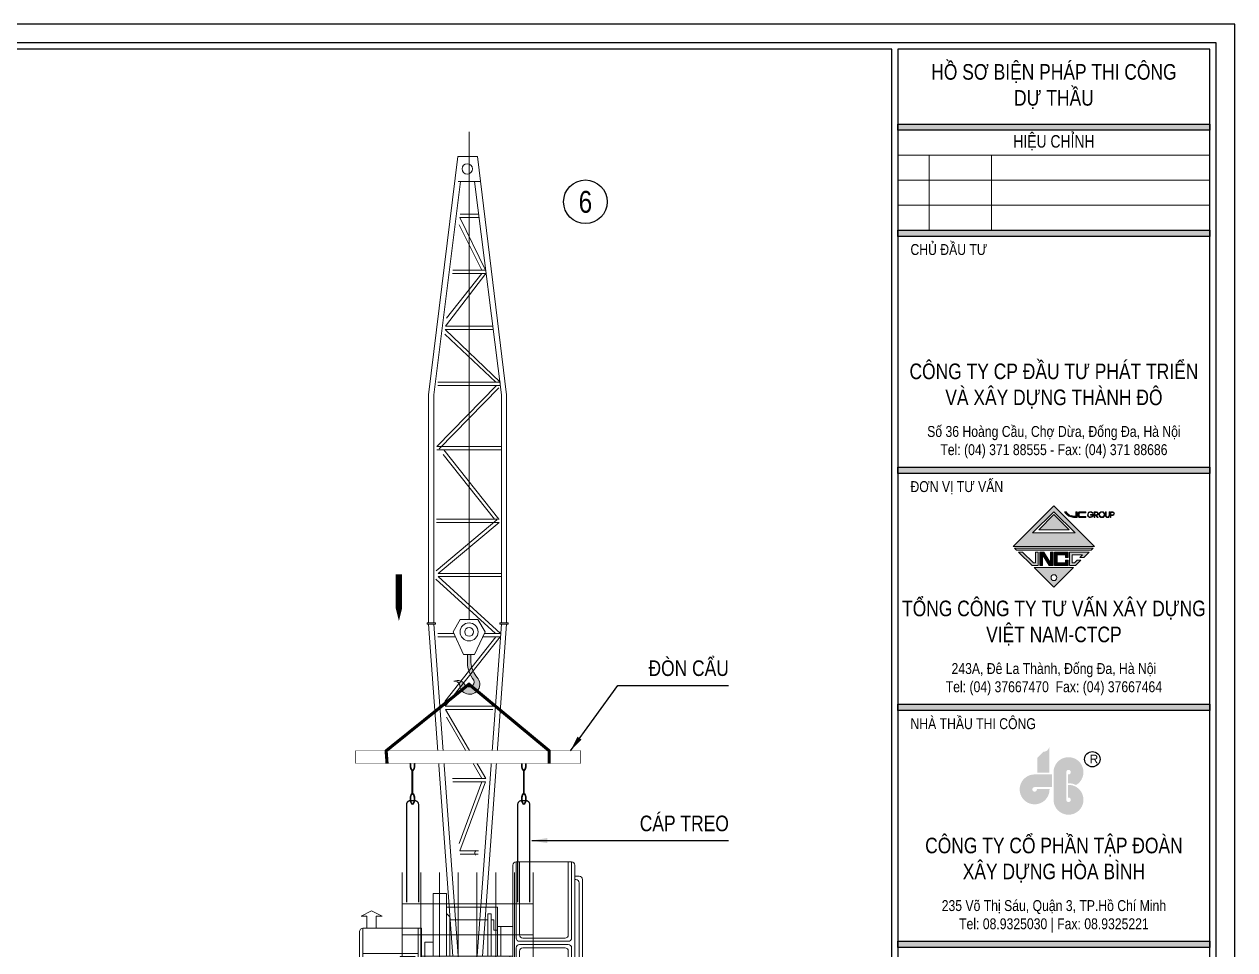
# Model space of a CAD drawing. Header units: millimetres. Extents: x -376071 to 28028791, y -269234 to 29325.
# Drawn here: x 253955 to 273365, y -201613 to -186777 of the extents above; entities that cross this region are included whole.
import ezdxf
from ezdxf.enums import TextEntityAlignment as Align

# ---------------------------------------------------------------- set-up
doc = ezdxf.new("R2010")
doc.units = ezdxf.units.MM
doc.header["$LTSCALE"] = 100
doc.set_wipeout_variables(frame=1)
doc.linetypes.add('CONTINOUS', pattern=[0])
for name, color, linetype, lineweight in [('02. leader', 8, 'CONTINOUS', 5), ('02. NET BAO', 7, 'CONTINOUS', 13), ('02. Net dam', 7, 'CONTINOUS', 13), ('02. net manh', 8, 'CONTINOUS', 0), ('0_TEXT', 7, 'Continuous', 15)]:
    doc.layers.add(name, color=color, linetype=linetype, lineweight=lineweight)
doc.layers.add('03. HATCH 03', color=5, linetype='Continuous')
doc.styles.add('Arial 0.8', font='arial_0.ttf', dxfattribs={"width": 0.8, "height": 250})
doc.dimstyles.new('KT1', dxfattribs={"dimtxt": 250, "dimasz": 1000, "dimexe": 100, "dimexo": 100, "dimgap": 50, "dimtad": 1, "dimdec": 0, "dimzin": 2, "dimdsep": 46, "dimtxsty": 'Standard', "dimblk2": 'OBLIQUE', "dimcen": 0.09, "dimdle": 100, "dimclrt": 2, "dimadec": 0, "dimazin": 0, "dimtfac": 1, "dimtdec": 0, "dimtofl": 0, "dimtmove": 0, "dimatfit": 3, "dimfxl": 1, "dimtolj": 1, "dimtzin": 2, "dimarcsym": 0})

# ---------------------------------------------------------------- blocks, each defined once
blk = doc.blocks.new('Basic machine')
at = {"layer": '02. Net dam', "lineweight": 0, "ltscale": 10}
for p, q in [((-149, 14104), (-593, 10490)), ((-149, 14104), (149, 14104)), ((149, 14104), (593, 10490)), ((-593, 10490), (-593, 7025)), ((593, 10490), (593, 7025)), ((-224, 1969), (-593, 7005)), ((224, 1969), (593, 7005)), ((-1629, 1646), (-1629, 3350)), ((-1579, 3400), (-739, 3400)), ((-689, 1190), (-689, 3350)), ((322, 2917), (322, 1969)), ((322, 2917), (522, 2917)), ((522, 2917), (522, 1969)), ((-456, 2419), (-456, 2710)), ((-456, 2710), (322, 2710)), ((-456, 2419), (-456, 1969)), ((699, 2390), (1589, 2390)), ((699, 1190), (699, 2390)), ((1639, 1190), (1639, 2340)), ((649, 2180), (522, 2180)), ((649, 1969), (649, 2180)), ((-689, 1969), (699, 1969)), ((-1629, 1646), (-689, 1646)), ((-1569, 1646), (-1569, 1190)), ((-1569, 1418), (-1985, 1418)), ((-1985, 1418), (-1985, 1272)), ((-1985, 1272), (-1569, 1272)), ((-1569, 1190), (1639, 1190)), ((-1074, 1190), (-1074, 1040)), ((-818, 721), (-818, 1190)), ((1075, 1040), (1075, 1190)), ((-2395, 1010), (-1635, 1010)), ((-2395, 0), (-2395, 1010)), ((-1635, 0), (-1635, 1010)), ((-1074, 1040), (-818, 1040)), ((-429, 1040), (1075, 1040)), ((818, 721), (818, 1040)), ((1635, 0), (1635, 1010)), ((1635, 1010), (2395, 1010)), ((2395, 0), (2395, 1010)), ((-1635, 800), (-1385, 800)), ((-1385, 800), (-1385, 191)), ((1385, 800), (1385, 191)), ((1635, 800), (1385, 800)), ((-1385, 721), (1385, 721)), ((-1385, 191), (-1635, 191)), ((-1385, 290), (1385, 290)), ((1385, 191), (1635, 191)), ((-2395, 0), (-1635, 0)), ((1635, 0), (2395, 0))]:
    blk.add_line(p, q, dxfattribs=at)
for centre, start, end in [((-1579, 3350), 90, 180), ((-739, 3350), 0, 90), ((1589, 2340), 0, 90)]:
    blk.add_arc(centre, 50, start, end, dxfattribs=at)
at = {"layer": '02. net manh', "lineweight": 0, "ltscale": 10}
for p, q in [((-107, 13728), (-513, 10490)), ((-187, 13728), (142, 13728)), ((107, 13728), (513, 10490)), ((-270, 12381), (117, 13181)), ((-216, 12381), (129, 13068)), ((-163, 13181), (117, 13181)), ((-158, 13231), (112, 13231)), ((-275, 12331), (335, 11531)), ((-275, 12331), (229, 12331)), ((-270, 12381), (224, 12381)), ((-217, 12331), (323, 11652)), ((-493, 10681), (341, 11481)), ((-430, 10681), (348, 11410)), ((-387, 11481), (341, 11481)), ((-381, 11531), (335, 11531)), ((-499, 10681), (452, 10681)), ((-513, 10490), (-513, 7025)), ((-499, 10631), (452, 10631)), ((-476, 10596), (431, 9667)), ((-440, 10631), (467, 9702)), ((513, 10490), (513, 7025)), ((-513, 9702), (467, 9702)), ((-513, 9652), (467, 9652)), ((-473, 8602), (361, 9652)), ((-409, 8602), (369, 9581)), ((-478, 8602), (473, 8602)), ((-478, 8552), (473, 8552)), ((-478, 8552), (447, 7778)), ((-446, 8591), (479, 7817)), ((-504, 7778), (447, 7778)), ((-504, 7728), (447, 7728)), ((447, 7728), (-499, 6864)), ((481, 7691), (-425, 6864)), ((-616, 7005), (-616, 7025)), ((-616, 7025), (-490, 7025)), ((-616, 7005), (-490, 7005)), ((-144, 1975), (-513, 7005)), ((-490, 7005), (-490, 7025)), ((144, 1975), (513, 7005)), ((490, 7005), (490, 7025)), ((616, 7025), (490, 7025)), ((616, 7005), (490, 7005)), ((616, 7005), (616, 7025)), ((-499, 6864), (452, 6864)), ((-499, 6814), (452, 6814)), ((-494, 6814), (340, 5764)), ((-430, 6814), (347, 5835)), ((-387, 5764), (340, 5764)), ((-382, 5714), (335, 5714)), ((-275, 4664), (335, 5714)), ((-217, 4664), (323, 5593)), ((-275, 4664), (228, 4664)), ((-270, 4614), (116, 3564)), ((-270, 4614), (223, 4614)), ((-217, 4614), (128, 3677)), ((-163, 3564), (116, 3564)), ((-158, 3514), (111, 3514)), ((-1579, 2243), (-1579, 3400)), ((-1529, 2293), (-1529, 3400)), ((-789, 2293), (-789, 3400)), ((-739, 2243), (-739, 3400)), ((-1745, 3130), (-1745, 1810)), ((-1629, 3180), (-1695, 3180)), ((-1629, 3130), (-1645, 3130)), ((-1695, 3080), (-1695, 1860)), ((-356, 2608), (-356, 1969)), ((-356, 2608), (-306, 2608)), ((-306, 2608), (-306, 1969)), ((272, 2565), (322, 2617)), ((1298, 2573), (1458, 2656)), ((1618, 2573), (1458, 2656)), ((-689, 2419), (-456, 2419)), ((-506, 2419), (-506, 1969)), ((-399, 2364), (-399, 2518)), ((-399, 2518), (-356, 2518)), ((-306, 2518), (272, 2518)), ((272, 2565), (272, 1969)), ((749, 1190), (749, 2390)), ((1386, 2573), (1298, 2573)), ((1386, 2390), (1386, 2573)), ((1529, 2390), (1529, 2573)), ((1529, 2573), (1618, 2573)), ((1589, 1190), (1589, 2390)), ((-1479, 2243), (-839, 2243)), ((-456, 2364), (-399, 2364)), ((-1579, 1796), (-1579, 2093)), ((-1529, 2193), (-789, 2193)), ((-1529, 2143), (-789, 2143)), ((-1529, 1846), (-1529, 2043)), ((-1479, 2093), (-839, 2093)), ((-789, 1846), (-789, 2043)), ((-739, 1796), (-739, 2093)), ((-639, 1190), (-639, 1969)), ((649, 1190), (649, 1969)), ((1589, 2007), (749, 2007)), ((1026, 1960), (794, 1960)), ((794, 1956), (794, 1862)), ((794, 1862), (1026, 1862)), ((1026, 1862), (1026, 1960)), ((-1695, 1760), (-1629, 1760)), ((-1645, 1810), (-1629, 1810)), ((-1529, 1746), (-789, 1746)), ((-1479, 1796), (-839, 1796)), ((-498, 1766), (-639, 1836)), ((-639, 1766), (649, 1766)), ((508, 1766), (649, 1836)), ((-1469, 1546), (-789, 1546)), ((-1469, 1546), (-1469, 1290)), ((-789, 1290), (-789, 1546)), ((699, 1646), (1639, 1646)), ((793, 1588), (1113, 1588)), ((793, 1237), (793, 1588)), ((793, 1488), (1113, 1488)), ((1113, 1588), (1113, 1237)), ((1154, 1190), (1154, 1646)), ((1186, 1375), (1186, 1506)), ((1236, 1556), (1513, 1556)), ((1282, 1556), (1282, 1457)), ((1478, 1457), (1478, 1556)), ((1563, 1506), (1563, 1375)), ((-1469, 1290), (-789, 1290)), ((793, 1388), (1113, 1388)), ((793, 1288), (1113, 1288)), ((1513, 1325), (1236, 1325)), ((1282, 1457), (1478, 1457)), ((1308, 1457), (1308, 1400)), ((1308, 1400), (1450, 1400)), ((1450, 1400), (1450, 1457)), ((-479, 721), (-479, 1190)), ((-429, 721), (-429, 1190)), ((1113, 1237), (793, 1237)), ((-2336, 893), (-1689, 893)), ((2336, 893), (1689, 893)), ((-2336, 693), (-1689, 693)), ((-1385, 671), (1385, 671)), ((-1385, 622), (-254, 622)), ((-254, 622), (-254, 539)), ((628, 622), (1385, 622)), ((628, 539), (628, 622)), ((2336, 693), (1689, 693)), ((-2336, 493), (-1689, 493)), ((-254, 539), (-1385, 539)), ((-1385, 484), (-628, 484)), ((-628, 401), (-1385, 401)), ((-628, 484), (-628, 401)), ((254, 484), (1385, 484)), ((254, 401), (254, 484)), ((1385, 401), (254, 401)), ((1385, 539), (628, 539)), ((2336, 493), (1689, 493)), ((-2336, 293), (-1689, 293)), ((-1385, 340), (1385, 340)), ((2336, 293), (1689, 293)), ((-2336, 93), (-1689, 93)), ((2336, 93), (1689, 93))]:
    blk.add_line(p, q, dxfattribs=at)
for centre, radius in [((5, 13916), 78.5), ((0, 514), 107)]:
    blk.add_circle(centre, radius, dxfattribs=at)
for centre, start, end in [((-158, 3534), 320.9193, 50.9193), ((-1695, 3130), 90, 180), ((-1645, 3080), 90, 180), ((-1529, 2243), 180, 270), ((-1479, 2293), 180, 270), ((-839, 2293), 270, 0), ((-789, 2243), 270, 0), ((-1529, 2093), 90, 180), ((-1479, 2043), 90, 180), ((-839, 2043), 0, 90), ((-789, 2093), 0, 90), ((-1645, 1860), 180, 270), ((-1479, 1846), 180, 270), ((-839, 1846), 270, 0), ((-1695, 1810), 180, 270), ((-1529, 1796), 180, 270), ((-789, 1796), 270, 0), ((1236, 1506), 90, 180), ((1513, 1506), 0, 90), ((1236, 1375), 180, 270), ((1513, 1375), 270, 0)]:
    blk.add_arc(centre, 50, start, end, dxfattribs=at)
blk = doc.blocks.new('*U336')
at = {"layer": '02. net manh'}
h = blk.add_hatch(dxfattribs=at)
h.set_pattern_fill('ANSI37', color=256, scale=1.08, style=0)
h.set_pattern_definition([(45, (-18991.5059, -44670.44577), (-0.09545941546, 0.09545941546), []), (135, (-18991.5059, -44670.44577), (-0.09545941546, -0.09545941546), [])])
h.paths.add_polyline_path([(116, -8973, 0.413975), (130, -8744, -0.167509), (30, -8505), (30, -8375), (1, -8375), (-25, -8375), (-25, -8505, 0.166919), (78, -8788, -0.37486), (31, -8887)])
h.paths.add_polyline_path([(31, -8887, -0.325623), (-65, -8866, 0.383868), (-244, -8803, -0.345642), (-154, -8851, 0.646507), (116, -8973)])
at = {"lineweight": 0}
blk.add_line((0, 0), (0, -7815), dxfattribs=at)
at = {"layer": '02. NET BAO'}
for centre, radius, start, end in [((438, -8497), 464, 181.0451, 218.9506), ((426, -8479), 397, 183.8282, 221.6445), ((-189, -8934), 142, 28.7217, 112.7224), ((-229, -8885), 82.6, 23.8169, 100.0862), ((9, -8851), 162, 180, 42.0247), ((-3, -8811), 83.1, 221.3405, 15.6823)]:
    blk.add_arc(centre, radius, start, end, dxfattribs=at)
at = {"lineweight": 0}
blk.add_wipeout([(-258, -8010), (-141, -7815), (141, -7815), (258, -8010), (89, -8375), (-89, -8375)], dxfattribs=at)
for p, q in [((-141, -7815), (-258, -8010)), ((-141, -7815), (0, -7815)), ((141, -7815), (0, -7815)), ((141, -7815), (258, -8010)), ((-258, -8010), (-89, -8375)), ((258, -8010), (89, -8375)), ((-89, -8375), (0, -8375)), ((89, -8375), (0, -8375))]:
    blk.add_line(p, q, dxfattribs=at)
at = {"layer": '02. NET BAO'}
for p, q in [((-25, -8505), (-25, -8375)), ((30, -8505), (30, -8375))]:
    blk.add_line(p, q, dxfattribs=at)
at = {"layer": '02. net manh'}
for radius in [144, 70.9]:
    blk.add_circle((0, -8013), radius, dxfattribs=at)
blk = doc.blocks.new('_OBLIQUE')
at = {"color": 0, "linetype": 'ByBlock'}
blk.add_line((-0.5, -0.5), (0.5, 0.5), dxfattribs=at)
blk = doc.blocks.new('lo go hb')
at = {"linetype": 'ByBlock', "true_color": 0x047bfb}
h = blk.add_hatch(color=150, dxfattribs=at)
h.paths.add_polyline_path([(-524, 1333), (-820, 1038), (-229, 979)])
h.paths.add_polyline_path([(-229, 1629, -0.414208), (-524, 1333), (-229, 979)])
h.paths.add_polyline_path([(-229, 979), (-820, 1038), (-820, 329), (-229, 329)])
for points in [[(576, 359, -2.79063), (665, 251), (665, -174, -0.125559), (1049, -261, 1.726912), (-32, 359), (-32, -969, 2.465752), (665, -251), (665, -861, -2.79063), (576, -969)], [(-104, 249), (-943, 249, 2.465942), (-225, -448), (-835, -448, -2.792193), (-943, -359), (-104, -359)]]:
    blk.add_hatch(color=150, dxfattribs=at).paths.add_polyline_path(points)
at = {"color": 142}
blk.add_circle((1831, 979), 369, dxfattribs=at)
at = {"color": 142, "insert": (1698, 1197), "char_height": 416.19, "width": 1169.98, "attachment_point": 1}
blk.add_mtext('{\\fVNI-Helve|b0|i0|c0|p2;R}', dxfattribs=at)
blk = doc.blocks.new('Khung A3 COR3')
h = blk.add_hatch(color=256)
h.set_gradient(color1=(63, 127, 63), one_color=1, tint=1, name='INVCYLINDER')
h.paths.add_polyline_path([(366, 281), (416, 281), (416, 280), (366, 280)])
h = blk.add_hatch(color=256)
h.set_gradient(color1=(63, 127, 63), one_color=1, tint=1, name='INVCYLINDER')
h.paths.add_polyline_path([(366, 264), (416, 264), (416, 263), (366, 263)])
h = blk.add_hatch(color=256)
h.set_gradient(color1=(63, 127, 63), one_color=1, tint=1, name='INVCYLINDER')
h.paths.add_polyline_path([(366, 226), (416, 226), (416, 225), (366, 225)])
at = {"lineweight": 0, "true_color": 0xa40101}
h = blk.add_hatch(color=14, dxfattribs=at)
h.paths.add_polyline_path([(391, 219.79), (384.49, 213.28), (397.51, 213.28)])
h.paths.add_polyline_path([(387.59, 215.45), (391, 218.86), (394.41, 215.45)], flags=16)
h.paths.add_polyline_path([(388.57, 215.98), (391, 218.41), (393.43, 215.98)], flags=0)
for points in [[(394.73, 218.86), (394.52, 218.86), (394.52, 218.12, -0.0511), (393.77, 218.23, -0.180921), (392.94, 218.86), (392.71, 218.86, 0.200901), (393.72, 218.03, 0.056436), (394.6, 217.92), (394.73, 217.92)], [(396.11, 218.86), (395.17, 218.86, 0.414214), (394.84, 218.53), (394.84, 218.24, 0.414214), (395.17, 217.92), (396.11, 217.92), (396.11, 218.12), (395.17, 218.12, -0.414214), (395.05, 218.24), (395.05, 218.53, -0.414214), (395.17, 218.66), (396.11, 218.66)], [(396.85, 217.92), (396.89, 217.92, 0.401402), (397.34, 218.39), (396.87, 218.39), (396.87, 218.29), (397.24, 218.29, -4.537693), (397.18, 218.6), (397.29, 218.6, 1.731982)], [(397.82, 218.86), (397.45, 218.86), (397.45, 217.92), (397.55, 217.92), (397.55, 218.76), (397.82, 218.76, -1), (397.82, 218.37), (397.63, 218.37), (397.99, 217.92), (398.11, 217.92), (397.82, 218.28, 1)], [(399.37, 218.86), (399.27, 218.86), (399.27, 218.25, 1), (399.94, 218.25), (399.94, 218.86), (399.84, 218.86), (399.84, 218.25, -1), (399.37, 218.25)], [(397.3, 213.04), (384.7, 213.04), (385.02, 212.72), (396.98, 212.72)], [(388.5, 212.4), (388.07, 212.4), (388.07, 210.65), (387.71, 210.65), (385.96, 212.4), (385.34, 212.4), (387.53, 210.22), (388.5, 210.22)], [(390.89, 212.4), (390.46, 212.4), (390.46, 210.65), (389.37, 212.4), (388.72, 212.4), (388.72, 210.22), (389.15, 210.22), (389.15, 211.97), (390.25, 210.22), (390.89, 210.22)], [(393.29, 212.4), (391.11, 212.4), (391.11, 210.22), (393.29, 210.22), (393.29, 211.07), (392.86, 211.07), (392.86, 210.65), (391.54, 210.65), (391.54, 211.95), (392.86, 211.95), (392.86, 211.53), (393.29, 211.53)], [(396.66, 212.4), (393.51, 212.4), (393.51, 210.22), (394.47, 210.22), (395.33, 211.07), (394.71, 211.07), (394.29, 210.65), (393.94, 210.65), (393.94, 211.95), (395.59, 211.95), (395.17, 211.53), (395.78, 211.53)]]:
    blk.add_hatch(color=14, dxfattribs=at).paths.add_polyline_path(points)
h = blk.add_hatch(color=14, dxfattribs=at)
h.paths.add_polyline_path([(398.22, 218.39, 1), (399.16, 218.39, 1)])
h.paths.add_polyline_path([(399.07, 218.39, -1), (398.32, 218.39, -1)], flags=16)
h = blk.add_hatch(color=14, dxfattribs=at)
h.paths.add_polyline_path([(400.42, 218.86), (400.05, 218.86), (400.05, 217.92), (400.14, 217.92), (400.14, 218.28), (400.42, 218.28, 1)])
h.paths.add_polyline_path([(400.14, 218.76), (400.42, 218.76, -1), (400.42, 218.37), (400.14, 218.37)], flags=16)
h = blk.add_hatch(color=14, dxfattribs=at)
h.paths.add_polyline_path([(394.15, 209.9), (387.85, 209.9), (391, 206.76)])
h.paths.add_polyline_path([(391.47, 208.29, -1), (390.53, 208.29, -1)], flags=16)
h = blk.add_hatch(color=256)
h.set_gradient(color1=(63, 127, 63), one_color=1, tint=1, name='INVCYLINDER')
h.paths.add_polyline_path([(366, 188), (416, 188), (416, 187), (366, 187)])
h = blk.add_hatch(color=256)
h.set_gradient(color1=(63, 127, 63), one_color=1, tint=1, name='INVCYLINDER')
h.paths.add_polyline_path([(366, 150), (416, 150), (416, 149), (366, 149)])
h = blk.add_hatch(color=256)
h.set_gradient(color1=(63, 127, 63), one_color=1, tint=1, name='INVCYLINDER')
h.paths.add_polyline_path([(366, 150), (416, 150), (416, 149), (366, 149)])
at = {"color": 12, "lineweight": 0}
for p, q in [((391, 219.79), (384.49, 213.28)), ((397.51, 213.28), (391, 219.79)), ((387.59, 215.45), (391, 218.86)), ((388.57, 215.98), (391, 218.41)), ((391, 218.86), (394.41, 215.45)), ((391, 218.41), (393.43, 215.98)), ((392.94, 218.86), (392.71, 218.86)), ((394.73, 218.86), (394.52, 218.86)), ((394.52, 218.86), (394.52, 218.12)), ((394.6, 217.92), (394.73, 217.92)), ((394.73, 217.92), (394.73, 218.86)), ((394.84, 218.53), (394.84, 218.24)), ((395.05, 218.24), (395.05, 218.53)), ((396.11, 218.86), (395.17, 218.86)), ((395.17, 218.66), (396.11, 218.66)), ((396.11, 218.12), (395.17, 218.12)), ((395.17, 217.92), (396.11, 217.92)), ((396.11, 218.66), (396.11, 218.86)), ((396.11, 217.92), (396.11, 218.12)), ((396.85, 217.92), (396.89, 217.92)), ((397.34, 218.39), (396.87, 218.39)), ((396.87, 218.39), (396.87, 218.29)), ((396.87, 218.29), (397.24, 218.29)), ((397.18, 218.6), (397.29, 218.6)), ((397.82, 218.86), (397.45, 218.86)), ((397.45, 218.86), (397.45, 217.92)), ((397.45, 217.92), (397.55, 217.92)), ((397.55, 217.92), (397.55, 218.76)), ((397.55, 218.76), (397.82, 218.76)), ((397.82, 218.37), (397.63, 218.37)), ((397.63, 218.37), (397.99, 217.92)), ((398.11, 217.92), (397.82, 218.28)), ((397.99, 217.92), (398.11, 217.92)), ((399.37, 218.86), (399.27, 218.86)), ((399.27, 218.86), (399.27, 218.25)), ((399.37, 218.25), (399.37, 218.86)), ((399.94, 218.86), (399.84, 218.86)), ((399.84, 218.86), (399.84, 218.25)), ((399.94, 218.25), (399.94, 218.86)), ((400.42, 218.86), (400.05, 218.86)), ((400.05, 218.86), (400.05, 217.92)), ((400.05, 217.92), (400.14, 217.92)), ((400.14, 218.76), (400.42, 218.76)), ((400.14, 218.37), (400.14, 218.76)), ((400.42, 218.37), (400.14, 218.37)), ((400.14, 217.92), (400.14, 218.28)), ((400.14, 218.28), (400.42, 218.28)), ((393.43, 215.98), (388.57, 215.98)), ((394.41, 215.45), (387.59, 215.45)), ((384.49, 213.28), (397.51, 213.28)), ((397.3, 213.04), (384.7, 213.04)), ((384.7, 213.04), (385.02, 212.72)), ((385.02, 212.72), (396.98, 212.72)), ((385.96, 212.4), (385.34, 212.4)), ((385.34, 212.4), (387.53, 210.22)), ((387.71, 210.65), (385.96, 212.4)), ((388.5, 212.4), (388.07, 212.4)), ((388.07, 212.4), (388.07, 210.65)), ((388.5, 210.22), (388.5, 212.4)), ((389.37, 212.4), (388.72, 212.4)), ((388.72, 212.4), (388.72, 210.22)), ((389.15, 210.22), (389.15, 211.97)), ((389.15, 211.97), (390.25, 210.22)), ((390.46, 210.65), (389.37, 212.4)), ((390.89, 212.4), (390.46, 212.4)), ((390.46, 212.4), (390.46, 210.65)), ((390.89, 210.22), (390.89, 212.4)), ((393.29, 212.4), (391.11, 212.4)), ((391.11, 212.4), (391.11, 210.22)), ((391.54, 210.65), (391.54, 211.95)), ((391.54, 211.95), (392.86, 211.95)), ((392.86, 211.95), (392.86, 211.53)), ((393.29, 211.53), (393.29, 212.4)), ((396.66, 212.4), (393.51, 212.4)), ((393.51, 212.4), (393.51, 210.22)), ((393.94, 210.65), (393.94, 211.95)), ((393.94, 211.95), (395.59, 211.95)), ((395.59, 211.95), (395.17, 211.53)), ((395.78, 211.53), (396.66, 212.4)), ((396.98, 212.72), (397.3, 213.04)), ((387.53, 210.22), (388.5, 210.22)), ((388.07, 210.65), (387.71, 210.65)), ((388.72, 210.22), (389.15, 210.22)), ((390.25, 210.22), (390.89, 210.22)), ((391.11, 210.22), (393.29, 210.22)), ((392.86, 210.65), (391.54, 210.65)), ((392.86, 211.53), (393.29, 211.53)), ((393.29, 211.07), (392.86, 211.07)), ((392.86, 211.07), (392.86, 210.65)), ((393.29, 210.22), (393.29, 211.07)), ((393.51, 210.22), (394.47, 210.22)), ((394.29, 210.65), (393.94, 210.65)), ((394.71, 211.07), (394.29, 210.65)), ((394.47, 210.22), (395.33, 211.07)), ((395.33, 211.07), (394.71, 211.07)), ((395.17, 211.53), (395.78, 211.53))]:
    blk.add_line(p, q, dxfattribs=at)
at = {"ltscale": 2000}
for points in [[(420, 0), (420, 297), (0, 297), (0, 0)], [(417, 3), (417, 294), (3, 294), (3, 3)], [(365, 4), (365, 293), (4, 293), (4, 4)], [(416, 293), (366, 293), (366, 4), (416, 4)]]:
    blk.add_lwpolyline(points, close=True, dxfattribs=at)
at = {"color": 7, "flags": 128}
for points in [[(366, 281), (416, 281), (416, 280), (366, 280), (366, 281)], [(366, 264), (416, 264), (416, 263), (366, 263), (366, 264)], [(366, 226), (416, 226), (416, 225), (366, 225), (366, 226)], [(366, 188), (416, 188), (416, 187), (366, 187), (366, 188)], [(366, 150), (416, 150), (416, 149), (366, 149), (366, 150)], [(366, 150), (416, 150), (416, 149), (366, 149), (366, 150)]]:
    blk.add_lwpolyline(points, dxfattribs=at)
at = {"color": 7, "lineweight": 15, "flags": 128}
for points in [[(366, 276), (416, 276)], [(371, 276), (371, 264)], [(381, 276), (381, 264)], [(366, 272), (416, 272)], [(366, 268), (416, 268)]]:
    blk.add_lwpolyline(points, dxfattribs=at)
at = {"color": 12, "lineweight": 0}
blk.add_lwpolyline([(387.85, 209.9), (394.15, 209.9), (391, 206.76)], close=True, dxfattribs=at)
blk.add_circle((391, 208.29), 0.465, dxfattribs=at)
for centre, radius, start, end in [((394.2, 219.65), 1.69, 208.0594, 253.4977), ((394.2, 219.65), 1.49, 212.3021, 253.3223), ((394.66, 221.85), 3.94, 256.1245, 269.045), ((394.66, 221.85), 3.73, 256.1971, 267.8982), ((395.17, 218.53), 0.326, 90, 180), ((395.17, 218.24), 0.326, 180, 270), ((395.17, 218.53), 0.123, 90, 180), ((395.17, 218.24), 0.123, 180, 270), ((396.87, 218.39), 0.47, 27.4864, 267.4825), ((396.87, 218.39), 0.376, 35.2344, 345.5225), ((396.87, 218.39), 0.47, 272.5175, 0), ((397.82, 218.57), 0.29, 270, 90), ((397.82, 218.57), 0.196, 270, 90), ((398.69, 218.39), 0.47, 0, 180), ((398.69, 218.39), 0.47, 180, 0), ((398.69, 218.39), 0.376, 0, 180), ((398.69, 218.39), 0.376, 180, 0), ((399.6, 218.25), 0.333, 180, 0), ((399.6, 218.25), 0.239, 180, 0), ((400.42, 218.57), 0.29, 270, 90), ((400.42, 218.57), 0.196, 270, 90)]:
    blk.add_arc(centre, radius, start, end, dxfattribs=at)
at = {"color": 7, "lineweight": 0, "xscale": 0.003336270388982869, "yscale": 0.003336270388982869, "zscale": 0.003336270388982869}
blk.add_blockref('lo go hb', (391.05, 175.92), dxfattribs=at)
at = {"style": 'Arial 0.8', "width": 0.8}
blk.add_attdef('TENBANVE_001', (387.9, 33.5), '', height=2.5, dxfattribs=at)
blk.add_attdef('SOHIEU', text='', height=2.5, dxfattribs=at).set_placement((391, 7.25), align=Align.MIDDLE_CENTER)
at = {"layer": '03. HATCH 03', "color": 7, "lineweight": 15, "char_height": 1.75, "attachment_point": 1, "style": 'Arial 0.8'}
for s, insert, width in [('CHỦ ĐẦU TƯ', (368, 261.76), 14.872), ('ĐƠN VỊ TƯ VẤN', (368, 223.76), 18.2895), ('NHÀ THẦU THI CÔNG', (368, 185.76), 24.3084)]:
    blk.add_mtext(s, dxfattribs=dict(at, insert=insert, width=width))
at = {"layer": '0_TEXT', "color": 7, "lineweight": 15, "width": 50, "attachment_point": 5, "style": 'Arial 0.8'}
for s, insert, char_height in [('HỒ SƠ BIỆN PHÁP THI CÔNG \\PDỰ THẦU ', (391, 287), 2.5), ('HIỆU CHỈNH', (391, 278), 2), ('CÔNG TY CP ĐẦU TƯ PHÁT TRIỂN VÀ XÂY DỰNG THÀNH ĐÔ', (391, 239), 2.5), ('Số 36 Hoàng Cầu, Chợ Dừa, Đống Đa, Hà Nội\\PTel: (04) 371 88555^I- Fax: (04) 371 88686', (391, 230), 1.75), ('TỔNG CÔNG TY TƯ VẤN XÂY DỰNG VIỆT NAM-CTCP', (391, 201), 2.5), ('243A, Đê La Thành, Đống Đa, Hà Nội\\PTel: (04) 37667470 ^IFax: (04) 37667464', (391, 192), 1.75), ('CÔNG TY CỔ PHẦN TẬP ĐOÀN \\PXÂY DỰNG HÒA BÌNH', (391, 163), 2.5), ('\\pt40.25;235 Võ Thị Sáu, Quận 3, TP.Hồ Chí Minh \\PTel: 08.9325030 | Fax: 08.9325221', (391, 154), 1.75)]:
    blk.add_mtext(s, dxfattribs=dict(at, insert=insert, char_height=char_height))
blk = doc.blocks.new('Rebar cage 3')
at = {"layer": '02. Net dam', "color": 1, "lineweight": 0}
for p, q in [((-1050, -11500), (-1050, 0)), ((-750, -11500), (-750, 0)), ((-450, -11500), (-450, 0)), ((-150, -11500), (-150, 0)), ((150, -11500), (150, 0)), ((450, -11500), (450, 0)), ((750, -11500), (750, 0)), ((1050, -11500), (1050, 0)), ((-1050, -500), (1050, -500)), ((-1050, -1000), (1050, -1000)), ((-1050, -1500), (1050, -1500)), ((-1050, -2000), (1050, -2000)), ((-1050, -2500), (1050, -2500)), ((-1050, -3000), (1050, -3000)), ((-1050, -3500), (1050, -3500)), ((-1050, -4000), (1050, -4000)), ((-1050, -4500), (1050, -4500)), ((-1050, -5000), (1050, -5000)), ((-1050, -5500), (1050, -5500)), ((-1050, -6000), (1050, -6000)), ((-1050, -6500), (1050, -6500)), ((-1050, -7000), (1050, -7000)), ((-1050, -7500), (1050, -7500)), ((-1050, -8000), (1050, -8000)), ((-1050, -8500), (1050, -8500)), ((-1050, -9000), (1050, -9000)), ((-1050, -9500), (1050, -9500)), ((-1050, -10000), (1050, -10000)), ((-1050, -10500), (1050, -10500)), ((-1050, -11000), (1050, -11000))]:
    blk.add_line(p, q, dxfattribs=at)
blk = doc.blocks.new('Tagnumber')
blk.add_wipeout([(0, 25), (1.4, 25), (2.1, 24.9), (2.6, 24.9), (3.4, 24.8), (4.1, 24.7), (4.7, 24.6), (5.3, 24.4), (5.7, 24.4), (6.3, 24.2), (6.9, 24), (7.7, 23.8), (8.5, 23.5), (9, 23.3), (9.9, 22.9), (10.7, 22.6), (11.5, 22.2), (12, 21.9), (12.6, 21.6), (13.1, 21.3), (13.5, 21), (13.9, 20.8), (14.4, 20.4), (14.9, 20.1), (15.4, 19.7), (15.9, 19.3), (16.6, 18.7), (17.3, 18.1), (17.9, 17.5), (18.4, 17), (18.9, 16.3), (19.5, 15.7), (19.8, 15.3), (20.1, 14.9), (20.3, 14.6), (20.8, 13.8), (21.1, 13.3), (21.4, 12.9), (21.9, 12.1), (22.1, 11.8), (22.5, 10.9), (22.8, 10.2), (23, 9.8), (23.3, 9.1), (23.5, 8.5), (23.7, 7.9), (23.9, 7.5), (24, 6.9), (24.2, 6.1), (24.4, 5.6), (24.5, 4.9), (24.6, 4.3), (24.7, 3.6), (24.8, 2.9), (24.9, 2.2), (24.9, 1.7), (25, 1), (25, 0.4), (25, -0.4), (25, -1.1), (24.9, -2), (24.9, -2.6), (24.8, -3.4), (24.6, -4.2), (24.5, -5.1), (24.3, -6.1), (24.1, -6.8), (23.8, -7.6), (23.5, -8.4), (23.1, -9.5), (22.8, -10.2), (22.5, -10.9), (22.1, -11.7), (21.8, -12.2), (21.4, -13), (21.1, -13.5), (20.6, -14.2), (20.2, -14.7), (19.8, -15.2), (19.4, -15.8), (18.9, -16.3), (18.5, -16.8), (17.9, -17.5), (17.4, -18), (16.8, -18.6), (16.3, -19), (15.5, -19.7), (14.9, -20.1), (14.3, -20.5), (13.6, -21), (13, -21.3), (12.1, -21.9), (11.6, -22.2), (11, -22.5), (10.5, -22.7), (10, -22.9), (9, -23.3), (8.3, -23.6), (7.6, -23.8), (7, -24), (6.4, -24.2), (5.3, -24.4), (4.3, -24.6), (3.3, -24.8), (2.6, -24.9), (1.8, -24.9), (1, -25), (0.3, -25), (-0.7, -25), (-1.6, -24.9), (-2.5, -24.9), (-3.6, -24.7), (-4.6, -24.6), (-5.6, -24.4), (-6.4, -24.2), (-7.5, -23.8), (-8.3, -23.6), (-9.1, -23.3), (-9.9, -23), (-10.5, -22.7), (-11.2, -22.4), (-11.9, -22), (-12.6, -21.6), (-13.4, -21.1), (-14, -20.7), (-14.7, -20.2), (-15.3, -19.8), (-15.8, -19.4), (-16.5, -18.8), (-17, -18.3), (-17.6, -17.8), (-18, -17.3), (-18.4, -16.9), (-19, -16.2), (-19.6, -15.5), (-20.2, -14.7), (-20.7, -13.9), (-21.2, -13.2), (-21.7, -12.3), (-22.1, -11.7), (-22.5, -10.8), (-22.8, -10.3), (-23.1, -9.5), (-23.5, -8.6), (-23.8, -7.6), (-24, -6.9), (-24.4, -5.6), (-24.5, -4.8), (-24.6, -4.3), (-24.8, -3.3), (-24.8, -2.8), (-24.9, -2.2), (-24.9, -1.7), (-25, -1.1), (-25, 0), (-25, 0.8), (-25, 1.5), (-24.9, 2.3), (-24.8, 3.1), (-24.7, 3.9), (-24.5, 4.7), (-24.3, 5.8), (-24.1, 6.8), (-23.7, 7.9), (-23.4, 8.7), (-23.1, 9.6), (-22.8, 10.2), (-22.5, 10.9), (-22.3, 11.3), (-21.9, 12), (-21.7, 12.5), (-21.2, 13.2), (-20.7, 14.1), (-20.2, 14.7), (-19.7, 15.4), (-19.1, 16.2), (-18.7, 16.6), (-18.2, 17.2), (-17.9, 17.5), (-17.5, 17.9), (-17.1, 18.2), (-16.7, 18.6), (-15.7, 19.4), (-15.1, 20), (-14.5, 20.4), (-13.9, 20.8), (-13.3, 21.2), (-12.5, 21.7), (-11.6, 22.1), (-10.7, 22.6), (-9.8, 23), (-8.7, 23.4), (-7.6, 23.8), (-6.1, 24.2), (-4.8, 24.5), (-3.9, 24.7), (-2.9, 24.8), (-1.3, 25), (-0.6, 25)])
blk.add_circle((0, 0), 25)
blk = doc.blocks.new('Tag number')
blk.add_blockref('Tagnumber', (0, 0))
at = {"style": 'Arial 0.8', "width": 0.8}
blk.add_attdef('TAGNUMBER', text='', height=25, dxfattribs=at).set_placement((0, 0), align=Align.MIDDLE_CENTER)

msp = doc.modelspace()

# ---------------------------------------------------------------- linework, layer by layer
at = {"lineweight": 0, "elevation": -528.7}
msp.add_lwpolyline([(259273.1, -198423.7), (262873.1, -198423.7), (262873.1, -198623.7), (259273.1, -198623.7)], close=True, dxfattribs=at)
at = {"layer": '02. Net dam', "linetype": 'Continuous'}
for p, q in [((260172.7, -199119.7, -528.7), (260172.7, -198740.8, -528.7)), ((260186.9, -199119.3, -528.7), (260186.9, -198741, -528.7)), ((261959.2, -199119.3, -528.7), (261959.2, -198741, -528.7)), ((261973.4, -199119.7, -528.7), (261973.4, -198740.8, -528.7))]:
    msp.add_line(p, q, dxfattribs=at)
at = {"layer": '02. Net dam', "lineweight": 0}
msp.add_lwpolyline([(259963.2, -195593.7, 100, 100, 0), (259963.2, -195843.7, 250, 0, 0), (259963.2, -196343.7, 0, 0, 0)], format="xyseb", dxfattribs=at)
at = {"layer": '02. Net dam', "linetype": 'Continuous', "const_width": 21, "elevation": -528.7}
for points in [[(260277.8, -200850), (260277.8, -199284.5, 0.4142136), (260214.8, -199221.5), (260149.3, -199221.5, 0.4142136), (260086.3, -199284.5), (260086.3, -200850)], [(261868.4, -200850), (261868.4, -199284.5, -0.4142136), (261931.4, -199221.5), (261996.9, -199221.5, -0.4142136), (262059.9, -199284.5), (262059.9, -200850)]]:
    msp.add_lwpolyline(points, format="xyb", dxfattribs=at)
at = {"layer": '02. Net dam', "linetype": 'Continuous'}
msp.add_ellipse((261966.1, -198653.7, -528.7), major_axis=(0, 89.2), ratio=0.4363869, start_param=1.2273209, end_param=5.0558644, dxfattribs=at)
at = {"layer": '02. Net dam', "linetype": 'Continuous', "extrusion": (0, 0, -1)}
msp.add_ellipse((260180.1, -199194.2, -528.7), major_axis=(0, -89.2), ratio=0.4363869, dxfattribs=at)
at = {"layer": '02. Net dam', "linetype": 'Continuous'}
msp.add_ellipse((261966.1, -199194.2, -528.7), major_axis=(0, -89.2), ratio=0.4363869, dxfattribs=at)
for points, knots in [([(261940.2, -198625.4, -528.7), (261939.7, -198628.7, -528.7), (261939.3, -198632.2, -528.7), (261938.3, -198642.7, -528.7), (261938, -198649.8, -528.7), (261938.2, -198663.9, -528.7), (261938.7, -198671, -528.7), (261940.5, -198684.5, -528.7), (261941.7, -198690.9, -528.7), (261944.6, -198701.7, -528.7), (261946, -198706.1, -528.7), (261949.2, -198714.1, -528.7), (261951, -198717.7, -528.7), (261954.1, -198722.7, -528.7), (261955.4, -198724.5, -528.7), (261958, -198727.5, -528.7), (261959.2, -198728.7, -528.7), (261961.2, -198730.2, -528.7), (261962, -198730.7, -528.7), (261963.4, -198731.4, -528.7), (261964, -198731.7, -528.7), (261965.1, -198731.9, -528.7), (261965.7, -198732, -528.7), (261966.7, -198732, -528.7), (261967.2, -198731.9, -528.7), (261968.4, -198731.6, -528.7), (261969, -198731.3, -528.7), (261970.4, -198730.6, -528.7), (261971.2, -198730.1, -528.7), (261973, -198728.7, -528.7), (261973.9, -198727.8, -528.7), (261975.8, -198725.7, -528.7), (261976.8, -198724.5, -528.7), (261978.7, -198721.7, -528.7), (261979.7, -198720.2, -528.7), (261982.3, -198715.5, -528.7), (261983.8, -198712.1, -528.7), (261986.7, -198704.6, -528.7), (261988, -198700.4, -528.7), (261990.2, -198691.5, -528.7), (261991.2, -198686.8, -528.7), (261992.7, -198676.9, -528.7), (261993.3, -198671.8, -528.7), (261994, -198661.4, -528.7), (261994.1, -198656.1, -528.7), (261994, -198643.9, -528.7), (261993.5, -198636.9, -528.7), (261992.4, -198628.6, -528.7), (261992.2, -198627, -528.7), (261991.9, -198625.4, -528.7)], [4.3689136, 4.3689136, 4.3689136, 4.3689136, 4.4979298, 4.4979298, 4.7495074, 4.7495074, 5.001085, 5.001085, 5.2526627, 5.2526627, 5.4577915, 5.4577915, 5.6629203, 5.6629203, 5.8102166, 5.8102166, 5.9575129, 5.9575129, 6.0679335, 6.0679335, 6.1783542, 6.1783542, 6.2887748, 6.2887748, 6.3991954, 6.3991954, 6.5096161, 6.5096161, 6.6200367, 6.6200367, 6.7304573, 6.7304573, 6.840878, 6.840878, 6.9512986, 6.9512986, 7.1386078, 7.1386078, 7.3259171, 7.3259171, 7.5132263, 7.5132263, 7.7005355, 7.7005355, 7.8878447, 7.8878447, 8.1356924, 8.1356924, 8.197457, 8.197457, 8.197457, 8.197457]), ([(260180.1, -199272.5, -528.7), (260179.6, -199272.5, -528.7), (260179.2, -199272.4, -528.7), (260178.2, -199272.2, -528.7), (260177.6, -199272, -528.7), (260176.4, -199271.5, -528.7), (260175.7, -199271.1, -528.7), (260174.3, -199270.1, -528.7), (260173.5, -199269.5, -528.7), (260171.9, -199267.9, -528.7), (260171.1, -199267, -528.7), (260168.8, -199264.3, -528.7), (260167.4, -199262.2, -528.7), (260164.7, -199257.5, -528.7), (260163.3, -199254.8, -528.7), (260160.8, -199248.8, -528.7), (260159.6, -199245.5, -528.7), (260157.5, -199238.4, -528.7), (260156.5, -199234.7, -528.7), (260154.4, -199224.7, -528.7), (260153.5, -199218.3, -528.7), (260152.3, -199204.9, -528.7), (260152, -199198.1, -528.7), (260152.2, -199184.5, -528.7), (260152.7, -199177.7, -528.7), (260154.3, -199164.6, -528.7), (260155.4, -199158.3, -528.7), (260158.3, -199146.8, -528.7), (260160.1, -199141.5, -528.7), (260163.4, -199133.5, -528.7), (260164.9, -199130.6, -528.7), (260167.9, -199125.5, -528.7), (260169.4, -199123.3, -528.7), (260172, -199120.4, -528.7), (260173.1, -199119.3, -528.7), (260175, -199117.8, -528.7), (260176, -199117.2, -528.7), (260177.4, -199116.5, -528.7), (260178, -199116.3, -528.7), (260179, -199116, -528.7), (260179.5, -199115.9, -528.7), (260180.5, -199115.9, -528.7), (260180.9, -199116, -528.7), (260182, -199116.2, -528.7), (260182.5, -199116.4, -528.7), (260183.8, -199117, -528.7), (260184.5, -199117.4, -528.7), (260186, -199118.4, -528.7), (260186.8, -199119.1, -528.7), (260188.5, -199120.8, -528.7), (260189.4, -199121.8, -528.7), (260191.7, -199124.7, -528.7), (260193.1, -199126.8, -528.7), (260195.9, -199131.8, -528.7), (260197.2, -199134.6, -528.7), (260199.7, -199140.8, -528.7), (260200.9, -199144.2, -528.7), (260203, -199151.5, -528.7), (260204, -199155.3, -528.7), (260206, -199165.5, -528.7), (260206.9, -199172.1, -528.7), (260208, -199185.5, -528.7), (260208.2, -199192.4, -528.7), (260207.8, -199206.1, -528.7), (260207.3, -199212.9, -528.7), (260205.5, -199225.9, -528.7), (260204.2, -199232.1, -528.7), (260201.4, -199242.7, -528.7), (260200, -199247.1, -528.7), (260196.7, -199255, -528.7), (260195, -199258.5, -528.7), (260191.9, -199263.5, -528.7), (260190.6, -199265.2, -528.7), (260188.1, -199268.2, -528.7), (260186.8, -199269.3, -528.7), (260184.9, -199270.8, -528.7), (260184.1, -199271.3, -528.7), (260182.7, -199272, -528.7), (260182.1, -199272.2, -528.7), (260181, -199272.4, -528.7), (260180.5, -199272.5, -528.7), (260180.1, -199272.5, -528.7)], [0, 0, 0, 0, 0.0980892, 0.0980892, 0.1961783, 0.1961783, 0.2942675, 0.2942675, 0.3923567, 0.3923567, 0.4904459, 0.4904459, 0.6480069, 0.6480069, 0.805568, 0.805568, 0.9631291, 0.9631291, 1.1206901, 1.1206901, 1.3631373, 1.3631373, 1.6055845, 1.6055845, 1.8480317, 1.8480317, 2.0904789, 2.0904789, 2.3329261, 2.3329261, 2.5056141, 2.5056141, 2.678302, 2.678302, 2.8050258, 2.8050258, 2.9317495, 2.9317495, 3.0337357, 3.0337357, 3.1357219, 3.1357219, 3.2377081, 3.2377081, 3.3396943, 3.3396943, 3.4416805, 3.4416805, 3.5436667, 3.5436667, 3.6456529, 3.6456529, 3.8054372, 3.8054372, 3.9652216, 3.9652216, 4.1250059, 4.1250059, 4.2847903, 4.2847903, 4.5286706, 4.5286706, 4.772551, 4.772551, 5.0164314, 5.0164314, 5.2603118, 5.2603118, 5.4649518, 5.4649518, 5.6695918, 5.6695918, 5.815942, 5.815942, 5.9622923, 5.9622923, 6.0722462, 6.0722462, 6.1822, 6.1822, 6.2831853, 6.2831853, 6.2831853, 6.2831853]), ([(261966.1, -199272.5, -528.7), (261966.5, -199272.5, -528.7), (261967, -199272.4, -528.7), (261968, -199272.2, -528.7), (261968.5, -199272, -528.7), (261969.7, -199271.5, -528.7), (261970.4, -199271.1, -528.7), (261971.9, -199270.1, -528.7), (261972.6, -199269.5, -528.7), (261974.3, -199267.9, -528.7), (261975.1, -199267, -528.7), (261977.3, -199264.3, -528.7), (261978.7, -199262.2, -528.7), (261981.5, -199257.5, -528.7), (261982.8, -199254.8, -528.7), (261985.3, -199248.8, -528.7), (261986.5, -199245.5, -528.7), (261988.6, -199238.4, -528.7), (261989.6, -199234.7, -528.7), (261991.7, -199224.7, -528.7), (261992.7, -199218.3, -528.7), (261993.9, -199204.9, -528.7), (261994.2, -199198.1, -528.7), (261994, -199184.5, -528.7), (261993.5, -199177.7, -528.7), (261991.9, -199164.6, -528.7), (261990.7, -199158.3, -528.7), (261987.8, -199146.8, -528.7), (261986.1, -199141.5, -528.7), (261982.8, -199133.5, -528.7), (261981.3, -199130.6, -528.7), (261978.3, -199125.5, -528.7), (261976.7, -199123.3, -528.7), (261974.2, -199120.4, -528.7), (261973.1, -199119.3, -528.7), (261971.1, -199117.8, -528.7), (261970.2, -199117.2, -528.7), (261968.8, -199116.5, -528.7), (261968.2, -199116.3, -528.7), (261967.1, -199116, -528.7), (261966.6, -199115.9, -528.7), (261965.7, -199115.9, -528.7), (261965.2, -199116, -528.7), (261964.2, -199116.2, -528.7), (261963.6, -199116.4, -528.7), (261962.4, -199117, -528.7), (261961.7, -199117.4, -528.7), (261960.2, -199118.4, -528.7), (261959.3, -199119.1, -528.7), (261957.6, -199120.8, -528.7), (261956.8, -199121.8, -528.7), (261954.5, -199124.7, -528.7), (261953, -199126.8, -528.7), (261950.3, -199131.8, -528.7), (261948.9, -199134.6, -528.7), (261946.4, -199140.8, -528.7), (261945.2, -199144.2, -528.7), (261943.1, -199151.5, -528.7), (261942.2, -199155.3, -528.7), (261940.2, -199165.5, -528.7), (261939.3, -199172.1, -528.7), (261938.2, -199185.5, -528.7), (261938, -199192.4, -528.7), (261938.3, -199206.1, -528.7), (261938.9, -199212.9, -528.7), (261940.7, -199225.9, -528.7), (261941.9, -199232.1, -528.7), (261944.7, -199242.7, -528.7), (261946.2, -199247.1, -528.7), (261949.4, -199255, -528.7), (261951.2, -199258.5, -528.7), (261954.3, -199263.5, -528.7), (261955.6, -199265.2, -528.7), (261958.1, -199268.2, -528.7), (261959.3, -199269.3, -528.7), (261961.3, -199270.8, -528.7), (261962.1, -199271.3, -528.7), (261963.5, -199272, -528.7), (261964.1, -199272.2, -528.7), (261965.2, -199272.4, -528.7), (261965.6, -199272.5, -528.7), (261966.1, -199272.5, -528.7)], [0, 0, 0, 0, 0.0980892, 0.0980892, 0.1961783, 0.1961783, 0.2942675, 0.2942675, 0.3923567, 0.3923567, 0.4904459, 0.4904459, 0.6480069, 0.6480069, 0.805568, 0.805568, 0.9631291, 0.9631291, 1.1206901, 1.1206901, 1.3631373, 1.3631373, 1.6055845, 1.6055845, 1.8480317, 1.8480317, 2.0904789, 2.0904789, 2.3329261, 2.3329261, 2.5056141, 2.5056141, 2.678302, 2.678302, 2.8050258, 2.8050258, 2.9317495, 2.9317495, 3.0337357, 3.0337357, 3.1357219, 3.1357219, 3.2377081, 3.2377081, 3.3396943, 3.3396943, 3.4416805, 3.4416805, 3.5436667, 3.5436667, 3.6456529, 3.6456529, 3.8054372, 3.8054372, 3.9652216, 3.9652216, 4.1250059, 4.1250059, 4.2847903, 4.2847903, 4.5286706, 4.5286706, 4.772551, 4.772551, 5.0164314, 5.0164314, 5.2603118, 5.2603118, 5.4649518, 5.4649518, 5.6695918, 5.6695918, 5.815942, 5.815942, 5.9622923, 5.9622923, 6.0722462, 6.0722462, 6.1822, 6.1822, 6.2831853, 6.2831853, 6.2831853, 6.2831853])]:
    msp.add_open_spline(points, degree=3, knots=knots, dxfattribs=at)

# ---------------------------------------------------------------- block references
at = {"ltscale": 100, "xscale": -1.056, "yscale": 1.056000001966953, "zscale": 1.056}
msp.add_blockref('Basic machine', (261064.5, -203792.9, -528.7), dxfattribs=at)
at = {"lineweight": 0}
msp.add_blockref('Rebar cage 3', (261064.5, -200375.4, -528.7), dxfattribs=at)

# ---------------------------------------------------------------- texts
at = {"lineweight": 0, "char_height": 250, "attachment_point": 3, "style": 'Arial 0.8'}
for s, insert in [('ĐÒN CẨU', (265253, -196974, -1057.4)), ('CÁP TREO', (265253, -199462.2, -1057.4))]:
    msp.add_mtext(s, dxfattribs=dict(at, insert=insert))

# ---------------------------------------------------------------- leaders
at = {"layer": '02. leader'}
msp.add_leader([(262093.3, -199862.4, -528.7), (263471.3, -199862.4, -528.7), (265249.6, -199862.4, -528.7)], dimstyle='KT1', override={"dimasz": 250, "dimfxl": 0.18, "dimarcsym": 1}, dxfattribs=at)

# ---------------------------------------------------------------- next in the draw order: block references
at = {"layer": '02. Net dam', "lineweight": 0}
msp.add_blockref('*U336', (261088.5, -188504.4, -528.7), dxfattribs=at)

# ---------------------------------------------------------------- next in the draw order: wipeouts: each hides what was drawn before it
at = {"lineweight": 0}
msp.add_wipeout([(259273.1, -198423.7), (262873.1, -198423.7), (262873.1, -198623.7), (259273.1, -198623.7)], dxfattribs=at).translate(0, 0, -528.7)

# ---------------------------------------------------------------- next in the draw order: linework, layer by layer
at = {"lineweight": 0, "const_width": 50, "elevation": -528.7}
msp.add_lwpolyline([(259773.1, -198623.7), (259758.1, -198423.7), (261086, -197356.1), (262373.1, -198423.7), (262373.1, -198623.7)], dxfattribs=at)
at = {"layer": '02. Net dam', "linetype": 'Continuous', "extrusion": (0, 0, -1)}
msp.add_ellipse((260180.1, -198653.7, -528.7), major_axis=(0, 89.2), ratio=0.4363869, start_param=1.2273209, end_param=5.0558644, dxfattribs=at)
at = {"layer": '02. Net dam', "linetype": 'Continuous'}
msp.add_open_spline([(260205.9, -198625.4, -528.7), (260206.4, -198628.7, -528.7), (260206.9, -198632.2, -528.7), (260207.9, -198642.7, -528.7), (260208.1, -198649.8, -528.7), (260207.9, -198663.9, -528.7), (260207.4, -198671, -528.7), (260205.7, -198684.5, -528.7), (260204.4, -198690.9, -528.7), (260201.6, -198701.7, -528.7), (260200.1, -198706.1, -528.7), (260196.9, -198714.1, -528.7), (260195.2, -198717.7, -528.7), (260192.1, -198722.7, -528.7), (260190.8, -198724.5, -528.7), (260188.2, -198727.5, -528.7), (260187, -198728.7, -528.7), (260185, -198730.2, -528.7), (260184.2, -198730.7, -528.7), (260182.8, -198731.4, -528.7), (260182.1, -198731.7, -528.7), (260181, -198731.9, -528.7), (260180.5, -198732, -528.7), (260179.5, -198732, -528.7), (260179, -198731.9, -528.7), (260177.8, -198731.6, -528.7), (260177.2, -198731.3, -528.7), (260175.7, -198730.6, -528.7), (260174.9, -198730.1, -528.7), (260173.2, -198728.7, -528.7), (260172.3, -198727.8, -528.7), (260170.4, -198725.7, -528.7), (260169.4, -198724.5, -528.7), (260167.5, -198721.7, -528.7), (260166.5, -198720.2, -528.7), (260163.9, -198715.5, -528.7), (260162.3, -198712.1, -528.7), (260159.5, -198704.6, -528.7), (260158.2, -198700.4, -528.7), (260155.9, -198691.5, -528.7), (260154.9, -198686.8, -528.7), (260153.4, -198676.9, -528.7), (260152.9, -198671.8, -528.7), (260152.2, -198661.4, -528.7), (260152, -198656.1, -528.7), (260152.2, -198643.9, -528.7), (260152.7, -198636.9, -528.7), (260153.7, -198628.6, -528.7), (260154, -198627, -528.7), (260154.2, -198625.4, -528.7)], degree=3, knots=[4.3689136, 4.3689136, 4.3689136, 4.3689136, 4.4979298, 4.4979298, 4.7495074, 4.7495074, 5.001085, 5.001085, 5.2526627, 5.2526627, 5.4577915, 5.4577915, 5.6629203, 5.6629203, 5.8102166, 5.8102166, 5.9575129, 5.9575129, 6.0679335, 6.0679335, 6.1783542, 6.1783542, 6.2887748, 6.2887748, 6.3991954, 6.3991954, 6.5096161, 6.5096161, 6.6200367, 6.6200367, 6.7304573, 6.7304573, 6.840878, 6.840878, 6.9512986, 6.9512986, 7.1386078, 7.1386078, 7.3259171, 7.3259171, 7.5132263, 7.5132263, 7.7005355, 7.7005355, 7.8878447, 7.8878447, 8.1356924, 8.1356924, 8.197457, 8.197457, 8.197457, 8.197457], dxfattribs=at)

# ---------------------------------------------------------------- next in the draw order: block references
at = {"xscale": 100, "yscale": 100, "zscale": 100}
msp.add_blockref('Khung A3 COR3', (231365.3, -216477.2, -881.1), dxfattribs=at)

# ---------------------------------------------------------------- next in the draw order: leaders
at = {"layer": '02. leader'}
msp.add_leader([(262712.1, -198423.7, -528.7), (263471.3, -197374.1, -528.7), (265249.6, -197374.1, -528.7)], dimstyle='KT1', override={"dimasz": 250, "dimfxl": 0.18, "dimarcsym": 1}, dxfattribs=at)

# ---------------------------------------------------------------- next in the draw order: block references
at = {"xscale": 14, "yscale": 14, "zscale": 14}
msp.add_blockref('Tag number', (262953.7, -189623.9, -881.1), dxfattribs=at).add_auto_attribs({'TAGNUMBER': '6'})

doc.saveas('drawing.dxf')
